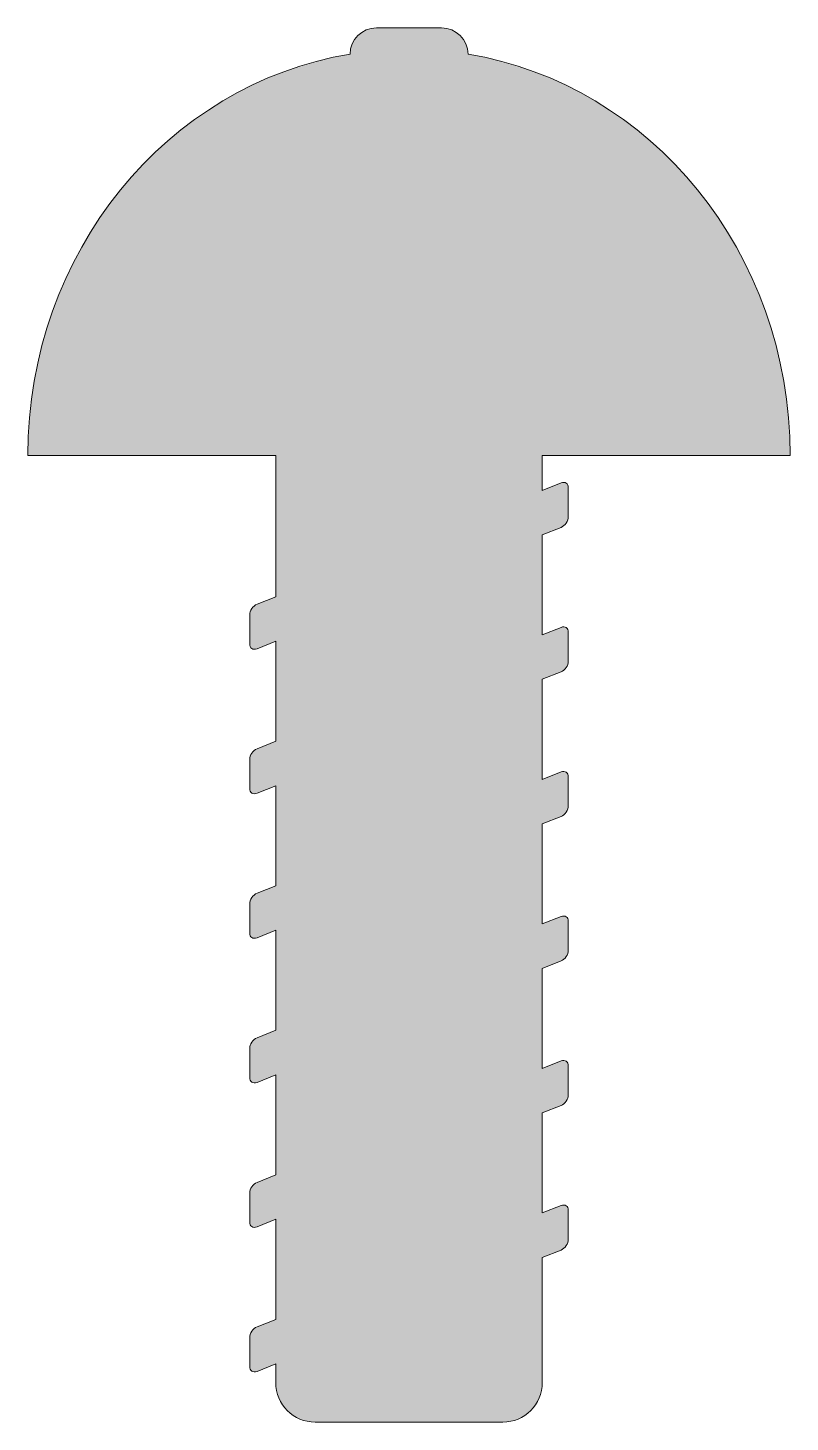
# Model space of a CAD drawing. Header units: inches. Extents: x 0 to 56, y 0 to 102.
import ezdxf

# ---------------------------------------------------------------- set-up
doc = ezdxf.new("R2010")
doc.units = ezdxf.units.IN
doc.header["$MEASUREMENT"] = 0
doc.layers.add('Layer 1', color=7, linetype='Continuous')

msp = doc.modelspace()

# ---------------------------------------------------------------- hatches: boundary and pattern name
at = {"layer": 'Layer 1', "true_color": 0x8bc53f}
h = msp.add_hatch(color=83, dxfattribs=at)
h.dxf.hatch_style = 2
edge = h.paths.add_edge_path()
edge.add_spline(control_points=[(55.56, 70.45), (55.56, 85.24), (45.38, 97.49), (32.08, 99.69), (32.07, 100.75), (31.21, 101.6), (30.15, 101.6), (30.15, 101.6), (25.41, 101.6), (25.41, 101.6), (24.35, 101.6), (23.49, 100.74), (23.48, 99.69), (10.18, 97.49), (0, 85.24), (0, 70.45), (0, 70.45), (18.07, 70.45), (18.07, 70.45), (18.07, 70.45), (18.07, 60.15), (18.07, 60.15), (18.07, 60.15), (16.7, 59.6), (16.7, 59.6), (16.41, 59.48), (16.17, 59.13), (16.17, 58.82), (16.17, 58.82), (16.17, 56.72), (16.17, 56.72), (16.17, 56.4), (16.41, 56.24), (16.7, 56.36), (16.7, 56.36), (18.07, 56.91), (18.07, 56.91), (18.07, 56.91), (18.07, 49.61), (18.07, 49.61), (18.07, 49.61), (16.7, 49.07), (16.7, 49.07), (16.41, 48.95), (16.17, 48.6), (16.17, 48.29), (16.17, 48.29), (16.17, 46.18), (16.17, 46.18), (16.17, 45.87), (16.41, 45.71), (16.7, 45.83), (16.7, 45.83), (18.07, 46.37), (18.07, 46.37), (18.07, 46.37), (18.07, 39.08), (18.07, 39.08), (18.07, 39.08), (16.7, 38.54), (16.7, 38.54), (16.41, 38.42), (16.17, 38.07), (16.17, 37.75), (16.17, 37.75), (16.17, 35.65), (16.17, 35.65), (16.17, 35.34), (16.41, 35.18), (16.7, 35.29), (16.7, 35.29), (18.07, 35.84), (18.07, 35.84), (18.07, 35.84), (18.07, 28.55), (18.07, 28.55), (18.07, 28.55), (16.7, 28), (16.7, 28), (16.41, 27.89), (16.17, 27.53), (16.17, 27.22), (16.17, 27.22), (16.17, 25.12), (16.17, 25.12), (16.17, 24.8), (16.41, 24.64), (16.7, 24.76), (16.7, 24.76), (18.07, 25.31), (18.07, 25.31), (18.07, 25.31), (18.07, 18.02), (18.07, 18.02), (18.07, 18.02), (16.7, 17.47), (16.7, 17.47), (16.41, 17.35), (16.17, 17), (16.17, 16.69), (16.17, 16.69), (16.17, 14.59), (16.17, 14.59), (16.17, 14.28), (16.41, 14.11), (16.7, 14.23), (16.7, 14.23), (18.07, 14.78), (18.07, 14.78), (18.07, 14.78), (18.07, 7.48), (18.07, 7.48), (18.07, 7.48), (16.7, 6.94), (16.7, 6.94), (16.41, 6.82), (16.17, 6.47), (16.17, 6.15), (16.17, 6.15), (16.17, 4.06), (16.17, 4.06), (16.17, 3.74), (16.41, 3.58), (16.7, 3.7), (16.7, 3.7), (18.07, 4.24), (18.07, 4.24), (18.07, 4.24), (18.07, 2.88), (18.07, 2.88), (18.07, 1.29), (19.35, 0), (20.94, 0), (20.94, 0), (34.62, 0), (34.62, 0), (36.2, 0), (37.49, 1.29), (37.49, 2.88), (37.49, 2.88), (37.49, 11.99), (37.49, 11.99), (37.49, 11.99), (38.86, 12.54), (38.86, 12.54), (39.15, 12.66), (39.39, 13.01), (39.39, 13.32), (39.39, 13.32), (39.39, 15.43), (39.39, 15.43), (39.39, 15.74), (39.15, 15.9), (38.86, 15.78), (38.86, 15.78), (37.49, 15.24), (37.49, 15.24), (37.49, 15.24), (37.49, 22.53), (37.49, 22.53), (37.49, 22.53), (38.86, 23.07), (38.86, 23.07), (39.15, 23.19), (39.39, 23.54), (39.39, 23.85), (39.39, 23.85), (39.39, 25.96), (39.39, 25.96), (39.39, 26.27), (39.15, 26.43), (38.86, 26.32), (38.86, 26.32), (37.49, 25.77), (37.49, 25.77), (37.49, 25.77), (37.49, 33.06), (37.49, 33.06), (37.49, 33.06), (38.86, 33.61), (38.86, 33.61), (39.15, 33.72), (39.39, 34.07), (39.39, 34.39), (39.39, 34.39), (39.39, 36.49), (39.39, 36.49), (39.39, 36.8), (39.15, 36.96), (38.86, 36.84), (38.86, 36.84), (37.49, 36.3), (37.49, 36.3), (37.49, 36.3), (37.49, 43.59), (37.49, 43.59), (37.49, 43.59), (38.86, 44.14), (38.86, 44.14), (39.15, 44.25), (39.39, 44.61), (39.39, 44.92), (39.39, 44.92), (39.39, 47.02), (39.39, 47.02), (39.39, 47.33), (39.15, 47.49), (38.86, 47.38), (38.86, 47.38), (37.49, 46.83), (37.49, 46.83), (37.49, 46.83), (37.49, 54.13), (37.49, 54.13), (37.49, 54.13), (38.86, 54.67), (38.86, 54.67), (39.15, 54.79), (39.39, 55.14), (39.39, 55.45), (39.39, 55.45), (39.39, 57.55), (39.39, 57.55), (39.39, 57.87), (39.15, 58.03), (38.86, 57.91), (38.86, 57.91), (37.49, 57.36), (37.49, 57.36), (37.49, 57.36), (37.49, 64.66), (37.49, 64.66), (37.49, 64.66), (38.86, 65.2), (38.86, 65.2), (39.15, 65.32), (39.39, 65.67), (39.39, 65.98), (39.39, 65.98), (39.39, 68.08), (39.39, 68.08), (39.39, 68.4), (39.15, 68.56), (38.86, 68.44), (38.86, 68.44), (37.49, 67.9), (37.49, 67.9), (37.49, 67.9), (37.49, 70.45), (37.49, 70.45), (37.49, 70.45), (55.56, 70.45), (55.56, 70.45)], knot_values=[0, 0, 0, 0, 1, 1, 1, 2, 2, 2, 3, 3, 3, 4, 4, 4, 5, 5, 5, 6, 6, 6, 7, 7, 7, 8, 8, 8, 9, 9, 9, 10, 10, 10, 11, 11, 11, 12, 12, 12, 13, 13, 13, 14, 14, 14, 15, 15, 15, 16, 16, 16, 17, 17, 17, 18, 18, 18, 19, 19, 19, 20, 20, 20, 21, 21, 21, 22, 22, 22, 23, 23, 23, 24, 24, 24, 25, 25, 25, 26, 26, 26, 27, 27, 27, 28, 28, 28, 29, 29, 29, 30, 30, 30, 31, 31, 31, 32, 32, 32, 33, 33, 33, 34, 34, 34, 35, 35, 35, 36, 36, 36, 37, 37, 37, 38, 38, 38, 39, 39, 39, 40, 40, 40, 41, 41, 41, 42, 42, 42, 43, 43, 43, 44, 44, 44, 45, 45, 45, 46, 46, 46, 47, 47, 47, 48, 48, 48, 49, 49, 49, 50, 50, 50, 51, 51, 51, 52, 52, 52, 53, 53, 53, 54, 54, 54, 55, 55, 55, 56, 56, 56, 57, 57, 57, 58, 58, 58, 59, 59, 59, 60, 60, 60, 61, 61, 61, 62, 62, 62, 63, 63, 63, 64, 64, 64, 65, 65, 65, 66, 66, 66, 67, 67, 67, 68, 68, 68, 69, 69, 69, 70, 70, 70, 71, 71, 71, 72, 72, 72, 73, 73, 73, 74, 74, 74, 75, 75, 75, 76, 76, 76, 77, 77, 77, 78, 78, 78, 79, 79, 79, 80, 80, 80, 81, 81, 81, 82, 82, 82, 83, 83, 83, 84, 84, 84, 84], degree=3, periodic=1)

# ---------------------------------------------------------------- linework, layer by layer
at = {"layer": 'Layer 1', "lineweight": 0}
msp.add_open_spline([(55.56, 70.45), (55.56, 85.24), (45.38, 97.49), (32.08, 99.69), (32.07, 100.75), (31.21, 101.6), (30.15, 101.6), (30.15, 101.6), (25.41, 101.6), (25.41, 101.6), (24.35, 101.6), (23.49, 100.74), (23.48, 99.69), (10.18, 97.49), (0, 85.24), (0, 70.45), (0, 70.45), (18.07, 70.45), (18.07, 70.45), (18.07, 70.45), (18.07, 60.15), (18.07, 60.15), (18.07, 60.15), (16.7, 59.6), (16.7, 59.6), (16.41, 59.48), (16.17, 59.13), (16.17, 58.82), (16.17, 58.82), (16.17, 56.72), (16.17, 56.72), (16.17, 56.4), (16.41, 56.24), (16.7, 56.36), (16.7, 56.36), (18.07, 56.91), (18.07, 56.91), (18.07, 56.91), (18.07, 49.61), (18.07, 49.61), (18.07, 49.61), (16.7, 49.07), (16.7, 49.07), (16.41, 48.95), (16.17, 48.6), (16.17, 48.29), (16.17, 48.29), (16.17, 46.18), (16.17, 46.18), (16.17, 45.87), (16.41, 45.71), (16.7, 45.83), (16.7, 45.83), (18.07, 46.37), (18.07, 46.37), (18.07, 46.37), (18.07, 39.08), (18.07, 39.08), (18.07, 39.08), (16.7, 38.54), (16.7, 38.54), (16.41, 38.42), (16.17, 38.07), (16.17, 37.75), (16.17, 37.75), (16.17, 35.65), (16.17, 35.65), (16.17, 35.34), (16.41, 35.18), (16.7, 35.29), (16.7, 35.29), (18.07, 35.84), (18.07, 35.84), (18.07, 35.84), (18.07, 28.55), (18.07, 28.55), (18.07, 28.55), (16.7, 28), (16.7, 28), (16.41, 27.89), (16.17, 27.53), (16.17, 27.22), (16.17, 27.22), (16.17, 25.12), (16.17, 25.12), (16.17, 24.8), (16.41, 24.64), (16.7, 24.76), (16.7, 24.76), (18.07, 25.31), (18.07, 25.31), (18.07, 25.31), (18.07, 18.02), (18.07, 18.02), (18.07, 18.02), (16.7, 17.47), (16.7, 17.47), (16.41, 17.35), (16.17, 17), (16.17, 16.69), (16.17, 16.69), (16.17, 14.59), (16.17, 14.59), (16.17, 14.28), (16.41, 14.11), (16.7, 14.23), (16.7, 14.23), (18.07, 14.78), (18.07, 14.78), (18.07, 14.78), (18.07, 7.48), (18.07, 7.48), (18.07, 7.48), (16.7, 6.94), (16.7, 6.94), (16.41, 6.82), (16.17, 6.47), (16.17, 6.15), (16.17, 6.15), (16.17, 4.06), (16.17, 4.06), (16.17, 3.74), (16.41, 3.58), (16.7, 3.7), (16.7, 3.7), (18.07, 4.24), (18.07, 4.24), (18.07, 4.24), (18.07, 2.88), (18.07, 2.88), (18.07, 1.29), (19.35, 0), (20.94, 0), (20.94, 0), (34.62, 0), (34.62, 0), (36.2, 0), (37.49, 1.29), (37.49, 2.88), (37.49, 2.88), (37.49, 11.99), (37.49, 11.99), (37.49, 11.99), (38.86, 12.54), (38.86, 12.54), (39.15, 12.66), (39.39, 13.01), (39.39, 13.32), (39.39, 13.32), (39.39, 15.43), (39.39, 15.43), (39.39, 15.74), (39.15, 15.9), (38.86, 15.78), (38.86, 15.78), (37.49, 15.24), (37.49, 15.24), (37.49, 15.24), (37.49, 22.53), (37.49, 22.53), (37.49, 22.53), (38.86, 23.07), (38.86, 23.07), (39.15, 23.19), (39.39, 23.54), (39.39, 23.85), (39.39, 23.85), (39.39, 25.96), (39.39, 25.96), (39.39, 26.27), (39.15, 26.43), (38.86, 26.32), (38.86, 26.32), (37.49, 25.77), (37.49, 25.77), (37.49, 25.77), (37.49, 33.06), (37.49, 33.06), (37.49, 33.06), (38.86, 33.61), (38.86, 33.61), (39.15, 33.72), (39.39, 34.07), (39.39, 34.39), (39.39, 34.39), (39.39, 36.49), (39.39, 36.49), (39.39, 36.8), (39.15, 36.96), (38.86, 36.84), (38.86, 36.84), (37.49, 36.3), (37.49, 36.3), (37.49, 36.3), (37.49, 43.59), (37.49, 43.59), (37.49, 43.59), (38.86, 44.14), (38.86, 44.14), (39.15, 44.25), (39.39, 44.61), (39.39, 44.92), (39.39, 44.92), (39.39, 47.02), (39.39, 47.02), (39.39, 47.33), (39.15, 47.49), (38.86, 47.38), (38.86, 47.38), (37.49, 46.83), (37.49, 46.83), (37.49, 46.83), (37.49, 54.13), (37.49, 54.13), (37.49, 54.13), (38.86, 54.67), (38.86, 54.67), (39.15, 54.79), (39.39, 55.14), (39.39, 55.45), (39.39, 55.45), (39.39, 57.55), (39.39, 57.55), (39.39, 57.87), (39.15, 58.03), (38.86, 57.91), (38.86, 57.91), (37.49, 57.36), (37.49, 57.36), (37.49, 57.36), (37.49, 64.66), (37.49, 64.66), (37.49, 64.66), (38.86, 65.2), (38.86, 65.2), (39.15, 65.32), (39.39, 65.67), (39.39, 65.98), (39.39, 65.98), (39.39, 68.08), (39.39, 68.08), (39.39, 68.4), (39.15, 68.56), (38.86, 68.44), (38.86, 68.44), (37.49, 67.9), (37.49, 67.9), (37.49, 67.9), (37.49, 70.45), (37.49, 70.45), (37.49, 70.45), (55.56, 70.45), (55.56, 70.45)], degree=3, knots=[0, 0, 0, 0, 1, 1, 1, 2, 2, 2, 3, 3, 3, 4, 4, 4, 5, 5, 5, 6, 6, 6, 7, 7, 7, 8, 8, 8, 9, 9, 9, 10, 10, 10, 11, 11, 11, 12, 12, 12, 13, 13, 13, 14, 14, 14, 15, 15, 15, 16, 16, 16, 17, 17, 17, 18, 18, 18, 19, 19, 19, 20, 20, 20, 21, 21, 21, 22, 22, 22, 23, 23, 23, 24, 24, 24, 25, 25, 25, 26, 26, 26, 27, 27, 27, 28, 28, 28, 29, 29, 29, 30, 30, 30, 31, 31, 31, 32, 32, 32, 33, 33, 33, 34, 34, 34, 35, 35, 35, 36, 36, 36, 37, 37, 37, 38, 38, 38, 39, 39, 39, 40, 40, 40, 41, 41, 41, 42, 42, 42, 43, 43, 43, 44, 44, 44, 45, 45, 45, 46, 46, 46, 47, 47, 47, 48, 48, 48, 49, 49, 49, 50, 50, 50, 51, 51, 51, 52, 52, 52, 53, 53, 53, 54, 54, 54, 55, 55, 55, 56, 56, 56, 57, 57, 57, 58, 58, 58, 59, 59, 59, 60, 60, 60, 61, 61, 61, 62, 62, 62, 63, 63, 63, 64, 64, 64, 65, 65, 65, 66, 66, 66, 67, 67, 67, 68, 68, 68, 69, 69, 69, 70, 70, 70, 71, 71, 71, 72, 72, 72, 73, 73, 73, 74, 74, 74, 75, 75, 75, 76, 76, 76, 77, 77, 77, 78, 78, 78, 79, 79, 79, 80, 80, 80, 81, 81, 81, 82, 82, 82, 83, 83, 83, 84, 84, 84, 84], dxfattribs=at)

doc.saveas('drawing.dxf')
